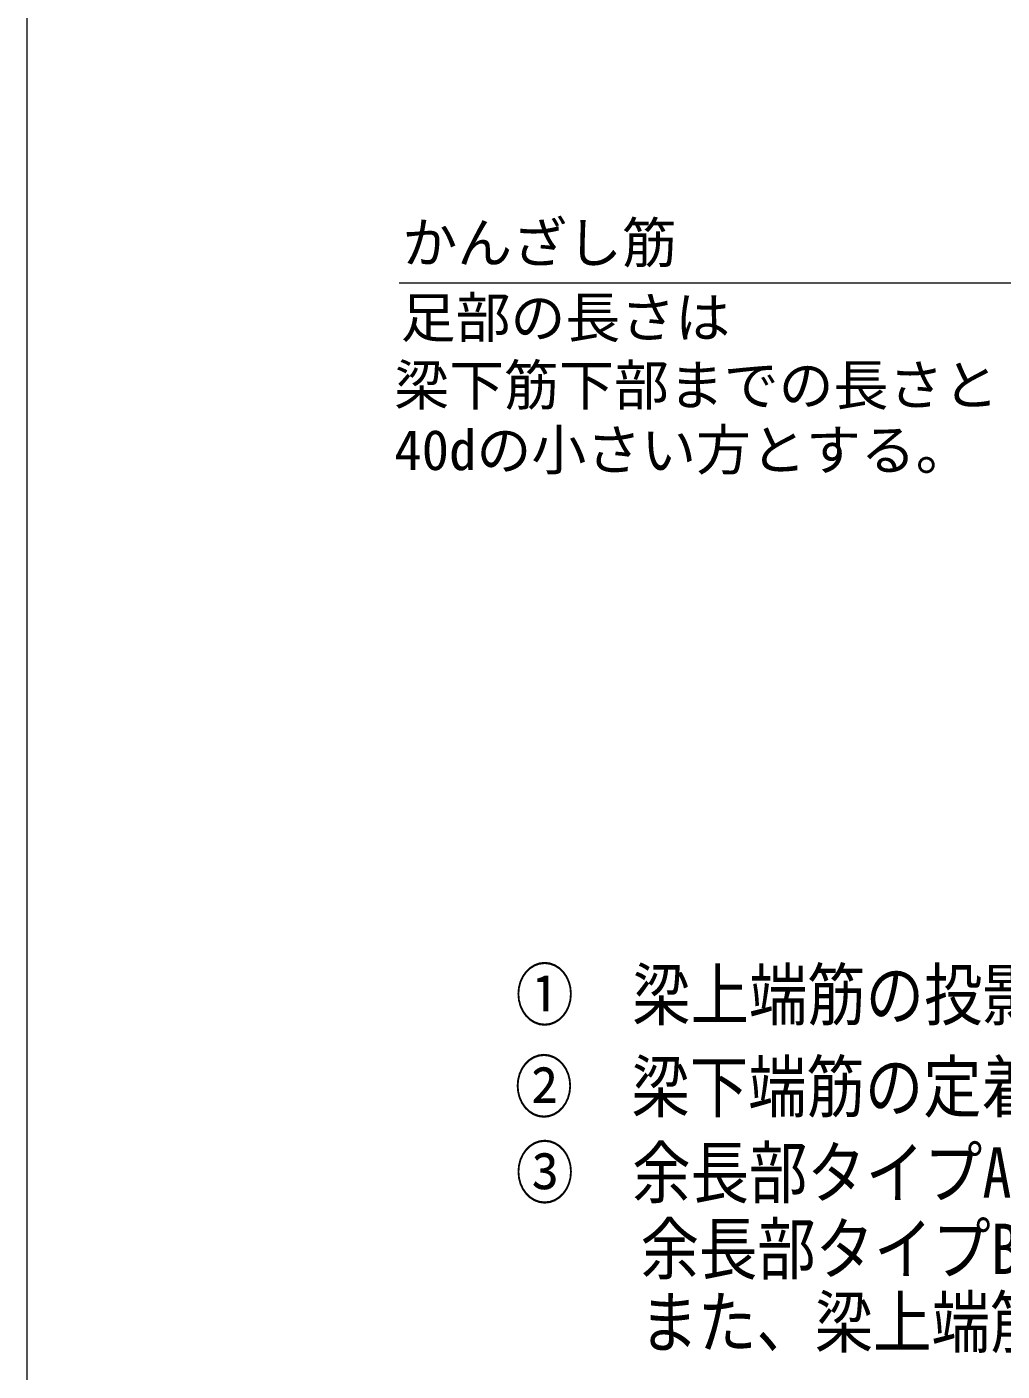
# Model space of a CAD drawing. Units: millimetres, scale not verified. Extents: x -25255 to 25671, y -15462 to 18552.
# Drawn here: x -15488 to -11936, y 1834 to 6732 of the extents above; entities that cross this region are included whole.
import ezdxf
from ezdxf.enums import TextEntityAlignment as Align

# ---------------------------------------------------------------- set-up
doc = ezdxf.new("R2010")
doc.units = ezdxf.units.MM
doc.header["$LTSCALE"] = 100
doc.linetypes.add('DASHED2', pattern=[3, 2, -1])
doc.layers.add('C-1_文字', color=7, linetype='DASHED2')
doc.layers.add('C-2_メモ', color=7, linetype='Continuous', lineweight=18)
doc.layers.add('C-7', color=7, linetype='Continuous', lineweight=18)
doc.styles.add('ＭＳ ゴシック', font='')
doc.styles.get('ＭＳ ゴシック').set_extended_font_data('MS Gothic')

msp = doc.modelspace()

# ---------------------------------------------------------------- linework, layer by layer
at = {"layer": 'C-7'}
msp.add_line((-11136.6, 5797.8), (-14131.6, 5797.8), dxfattribs=at)
at = {"layer": 'C-7', "color": 5}
msp.add_lwpolyline([(-15487.6, 10315.6), (-15487.6, 9395.3), (-15487.6, -926)], dxfattribs=at)

# ---------------------------------------------------------------- texts
at = {"layer": 'C-1_文字', "style": 'ＭＳ ゴシック', "width": 0.85}
for s, p in [('①\u3000梁上端筋の投影定着長さLdhは必要定着長Lao(*)以上、16db以上かつ(3/4)Dc以上とする。', (-13708.4, 3058.6)), ('②\u3000梁下端筋の定着長さLagは必要定着長Lao(*)以上、14db以上かつ(3/4)Dc以上とする。', (-13711.1, 2723.6)), ('③\u3000余長部タイプAは余長部曲げ終点からの定着長さLavはJASS5の直線定着長さL2以上とする。', (-13708.2, 2410.7)), ('余長部タイプBは余長部曲げ終点からの定着長さLavを10db以上とし先端に定着金物を装着する。', (-13252.7, 2132.9)), ('また、梁上端筋余長部と柱主筋との重ね長さLpvは12db以上とする。', (-13255.8, 1865.7))]:
    msp.add_text(s, height=183.3, dxfattribs=at).set_placement(p, align=Align.BOTTOM_LEFT)
at = {"layer": 'C-2_メモ', "style": 'ＭＳ ゴシック'}
for s, p in [('かんざし筋', (-14120.4, 5828.1)), ('足部の長さは', (-14126.5, 5555.5)), ('梁下筋下部までの長さと', (-14149.7, 5309.3)), ('40dの小さい方とする。', (-14149.7, 5073.1))]:
    msp.add_text(s, height=146.6, dxfattribs=at).set_placement(p, align=Align.BOTTOM_LEFT)

doc.saveas('drawing.dxf')
